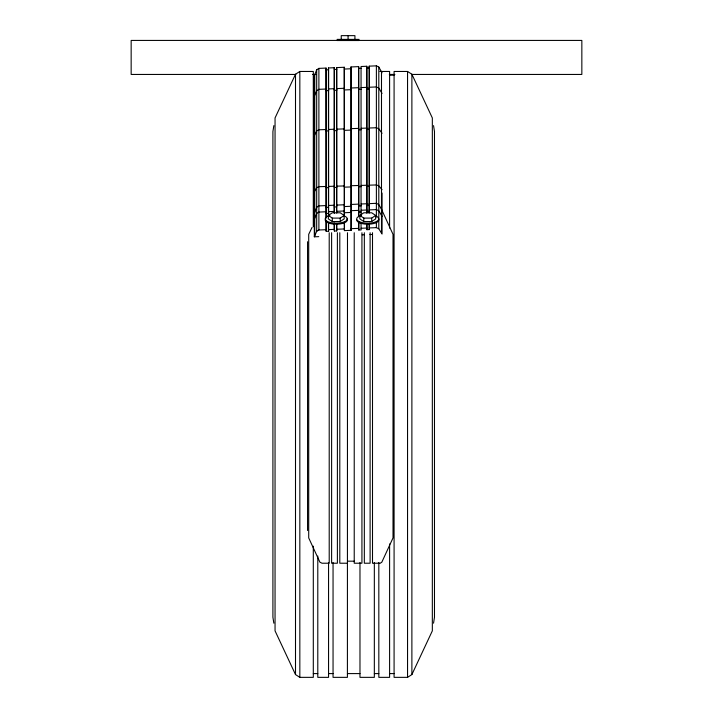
<?xml version="1.0" encoding="UTF-8"?>
<svg xmlns="http://www.w3.org/2000/svg" width="713" height="713" viewBox="0 0 713 713"><rect width="100%" height="100%" fill="white"/><g stroke="black" fill="none" stroke-linecap="round" stroke-linejoin="round"><path stroke-width="1.07" d="M273.845 125.622L272.91 131.566L272.91 617.244L273.845 623.189M433.54 623.189L434.475 617.244L434.475 131.566L433.54 125.622M314.317 134.614L314.317 75.783L316.679 69.821L318.889 68.386L326.082 68.074L326.215 206.422M318.729 236.645L314.317 236.823L316.679 231.324L316.679 69.821M313.301 226.77L313.301 71.46L299.834 71.46L295.503 74.241L275.049 117.957L275.049 630.853L295.503 674.569L299.834 677.35L313.301 677.35L313.301 546.158M411.882 674.569L432.336 630.853L432.336 117.957L411.882 74.241L407.551 71.46L394.084 71.46L394.084 677.35L407.551 677.35L411.882 674.569L411.882 74.241M314.317 213.356L316.679 207.34L318.889 205.897L326.082 205.576L326.215 217.715M314.317 219.283L316.679 213.481L318.889 212.082L326.082 211.77L326.215 213.517L328.613 213.419L328.47 211.672L334.228 211.422L334.228 67.708L328.47 67.967L328.47 215.887M314.317 96.219L316.679 90.667L318.889 89.33L326.082 89.036L326.215 90.703L328.613 90.604L328.47 88.938L334.228 88.697L334.361 90.364L336.759 90.266L336.616 88.599L344.281 88.278L344.424 89.954L351.126 89.669L350.992 88.002L358.657 87.69L358.791 89.357L361.188 89.259M312.071 227.402L308.711 234.31L308.711 537.914L319.914 562.2L322 563.217L329.21 563.217L329.21 232.732M314.317 191.761L316.679 187.679L318.889 186.699L326.082 186.485L326.215 187.706L328.613 187.635L328.47 186.414L334.228 186.236L334.361 187.466L336.759 187.385L336.616 186.164L344.281 185.933L344.424 187.154L351.126 186.949L350.992 185.728L358.657 185.487L358.791 186.717L361.188 186.646M328.345 215.442L332.303 212.795L340.208 212.795L344.165 215.442L344.165 218.891L340.208 221.547L332.303 221.547L328.345 218.891L328.345 215.442L332.303 218.098L340.208 218.098L344.165 215.442M359.842 215.442L363.799 212.795L371.705 212.795L375.662 215.442L375.662 218.891L371.705 221.547L363.799 221.547L359.842 218.891L359.842 215.442L363.799 218.098L371.705 218.098L375.662 215.442M316.679 231.324L318.889 229.996L326.082 229.702L326.082 220.21M380.35 563.145L381.811 562.2L393.015 537.914L393.015 234.31L382.052 210.522M344.424 215.887L344.281 204.765L336.616 205.103L336.759 213.062L336.616 211.315L336.616 67.601L344.281 67.263L344.424 205.852M344.281 222.616L344.424 230.611L351.126 230.335L350.992 66.96L358.657 66.621L358.791 205.406M366.937 205.148L366.803 66.264L361.054 66.514L361.054 215.558M369.2 213.089L369.2 66.157L376.384 65.837L378.799 67.058L382.052 72.771M326.215 69.865L328.613 69.758L328.47 67.967M334.361 206.164L334.361 69.5L336.759 69.393L336.616 67.601M344.424 69.054L351.126 68.751L350.992 66.96M358.791 68.412L361.188 68.305M366.937 68.047L369.334 67.949L369.2 66.157M361.054 204.007L366.803 203.749L366.937 211.752L369.334 211.654L369.2 203.642L376.384 203.321L378.799 204.56L382.052 210.317M326.215 207.385L328.613 207.278L328.47 205.469L334.228 205.21L334.361 213.169L334.228 211.422M334.361 207.02L336.759 206.913M344.424 206.565L351.126 206.271L350.992 204.462L358.657 204.114L358.791 216.324M358.791 205.923L361.188 205.816M366.937 205.558L369.334 205.451M336.616 211.315L344.281 210.986L344.424 212.732L351.126 212.438L350.992 210.691L358.657 210.362L358.791 212.109L361.188 212.002M361.054 210.255L366.803 210.014L366.937 211.752M361.054 87.583L366.803 87.351L366.937 89.018L369.334 88.92L369.2 87.253L376.384 86.95L378.799 88.091L382.052 93.412M326.082 229.702L326.215 231.36L328.613 231.262L328.47 229.604L334.228 229.372L334.228 223.035M334.228 229.372L334.361 231.021L336.759 230.923L336.616 229.274L344.281 228.953M350.992 228.677L358.657 228.365L358.657 222.01M358.657 228.365L358.791 230.023L361.188 229.925L361.054 228.267L366.803 228.035L366.803 223.793M366.803 228.035L366.937 229.684L369.334 229.586L369.2 227.937L376.384 227.634L378.799 228.766L382.052 234.042L382.052 193.009M362.177 234.862L364.388 234.773M369.904 234.541L372.115 234.452M361.054 128.295L366.803 128.09L366.937 129.525L369.334 129.436L369.2 128.001L376.384 127.752L378.799 128.732L382.052 133.295M361.188 129.73L358.791 129.811L358.657 128.376L350.992 128.652L351.126 130.087L344.424 130.327L344.281 128.893L336.616 129.16L336.759 130.595L334.361 130.684L334.228 129.249L328.47 129.454L328.613 130.889L326.215 130.969L326.082 129.534L318.889 129.793L316.679 130.942L314.317 135.711L314.317 236.823M361.054 185.416L366.803 185.246L366.937 186.467L369.334 186.396L369.2 185.166L376.384 184.952L378.799 185.79L382.052 189.703M337.035 39.393L359.129 39.393M337.035 40.525L359.129 40.525M379.904 71.46L389.601 71.46L389.601 228.107M295.85 74.446L131.156 74.446L131.156 40.427L581.844 40.427L581.844 74.446L411.588 74.446M312.544 74.446L315.886 74.446M389.325 74.446L394.895 74.446M389.601 75.213L394.084 75.213M347.489 561.176L354.227 561.176M347.489 563.217L339.798 563.217L339.798 232.732M379.726 563.217L372.507 563.217L372.507 232.732M313.301 673.589L317.793 673.589M328.559 673.589L333.051 673.589M347.409 673.589L359.976 673.589M374.334 673.589L378.826 673.589M389.601 673.589L394.084 673.589M382.052 216.351L378.799 210.79L376.384 209.595L369.2 209.907L369.334 211.654M334.228 67.708L334.361 69.5M407.551 71.46L407.551 677.35M389.601 543.966L389.601 677.35L378.826 677.35L378.826 562.477M381.491 71.861L381.491 233.204M378.799 67.058L378.799 228.766M376.384 65.837L376.384 217.028M376.384 222.331L376.384 227.634M374.334 562.477L374.334 677.35L359.976 677.35L359.976 562.477M371.705 218.098L371.705 221.547M370.109 232.732L370.109 563.217L364.334 563.217L364.334 232.732M369.334 67.949L369.334 205.077M369.334 223.258L369.334 229.586M369.2 223.695L369.2 227.937M366.937 223.356L366.937 229.684M366.803 66.264L366.803 213.187M363.799 218.098L363.799 221.547M361.928 232.732L361.928 563.217L354.227 563.217L354.227 232.732M361.054 222.973L361.054 228.267M358.791 221.591L358.791 230.023M358.657 66.621L358.657 216.716M354.931 39.393L354.931 35.65L341.233 35.65L341.233 39.393M351.126 68.751L351.126 205.647M351.126 206.271L351.126 230.335M348.078 35.65L348.078 39.393M347.489 232.732L347.409 677.35L333.051 677.35L333.051 562.477M344.424 222.198L344.424 230.611M344.281 67.263L344.281 216.271M340.208 218.098L340.208 221.547M337.392 232.732L337.392 563.217L331.616 563.217L331.616 232.732M336.759 69.393L336.759 206.093M336.759 224.622L336.759 230.923M336.616 223.989L336.616 229.274M334.361 224.72L334.361 231.021M332.303 218.098L332.303 221.547M328.613 69.758L328.613 206.342M328.613 207.278L328.613 216.565M328.613 222.866L328.613 231.262M328.559 562.477L328.559 677.35L317.793 677.35L317.793 556.033M328.47 223.276L328.47 229.604M326.215 220.861L326.215 231.36M326.082 68.074L326.082 218.098M318.889 68.386L318.889 205.389M318.889 205.897L318.889 229.996M314.736 74.829L314.736 235.95M307.561 241.716L307.561 530.508M299.834 71.46L299.834 677.35M295.503 74.241L295.503 674.569M344.067 215.87A11.052 4.278 0 0 1 343.604 222.091A11.052 4.278 0 0 1 327.588 221.547A11.052 4.278 0 0 1 329.923 215.388M346.928 218.829A11.052 4.278 0 0 1 337.695 224.185A11.052 4.278 0 0 1 325.208 219.943M375.564 215.87A11.052 4.278 0 0 1 375.1 222.091A11.052 4.278 0 0 1 359.085 221.547A11.052 4.278 0 0 1 361.42 215.388M378.425 218.829A11.052 4.278 0 0 1 369.191 224.185A11.052 4.278 0 0 1 356.705 219.943"/></g></svg>
